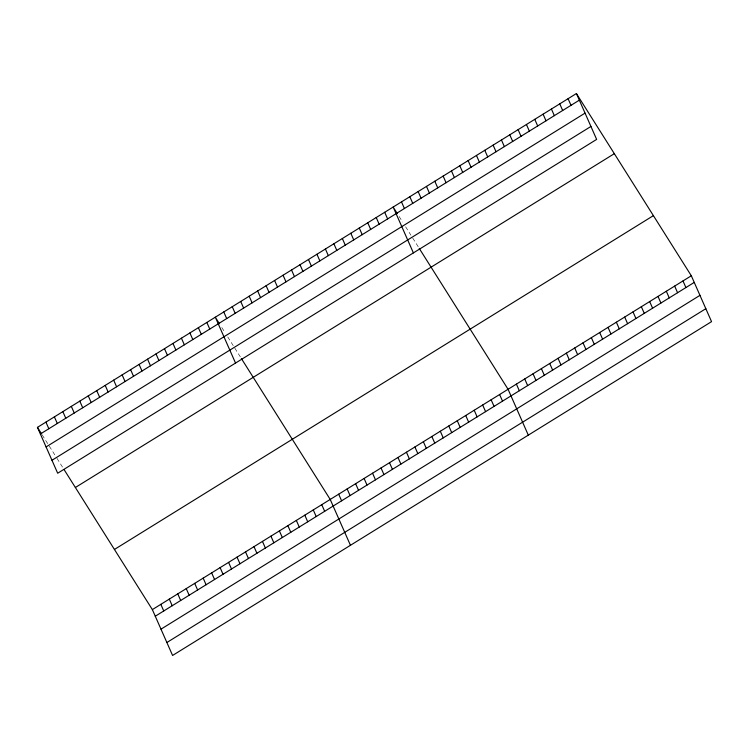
<?xml version="1.0" encoding="UTF-8"?>
<svg xmlns="http://www.w3.org/2000/svg" width="749" height="749" viewBox="0 0 749 749"><rect width="100%" height="100%" fill="white"/><g stroke="black" fill="none" stroke-linecap="round" stroke-linejoin="round"><path stroke-width="0.56" stroke-dasharray="3.75 2.81" d="M399.095 216.433L402.644 222.069M405.612 226.769L410.939 235.223M412.718 238.051L418.644 247.442M221.826 327.538L224.784 332.238M227.752 336.928L234.268 347.264M234.858 348.21L240.785 357.601M42.187 434.879L48.704 445.215M49.303 446.151L56.409 457.433M56.999 458.369L62.925 467.769"/><path stroke-width="1.12" d="M576.412 93.541L596.644 139.398L57.682 473.228L37.45 427.361L576.412 93.541L691.318 275.772L711.55 321.639L172.588 655.459L152.356 609.602L64.114 469.642M40.371 433.989L579.333 100.169M46.082 446.938L585.044 113.118M51.971 460.279L590.933 126.45M75.368 487.496L614.33 153.676M114.438 549.457L653.4 215.637M152.356 609.602L691.318 275.772M155.277 616.221L694.248 282.401M160.988 629.169L699.959 295.349M166.877 642.511L705.839 308.691M397.316 213.615L393.169 207.042L413.392 252.9M419.234 248.387L508.075 389.274L528.307 435.141M219.457 323.774L215.309 317.202L235.532 363.059M241.375 358.546L330.215 499.433L350.448 545.3M37.45 427.361L41.598 433.933M682.994 280.941L685.915 287.56M674.662 286.099L677.583 292.719M666.329 291.258L669.26 297.877M658.006 296.417L660.927 303.036M568.079 98.699L571.01 105.328M649.673 301.575L652.594 308.195M559.756 103.858L562.677 110.487M641.35 306.734L644.271 313.354M551.423 109.017L554.344 115.646M633.017 311.893L635.938 318.512M543.1 114.176L546.021 120.804M624.685 317.052L627.606 323.68M534.767 119.334L537.688 125.963M616.361 322.21L619.283 328.839M526.435 124.493L529.356 131.122M608.029 327.369L610.95 333.998M518.111 129.652L521.032 136.281M599.696 332.528L602.617 339.157M509.779 134.811L512.7 141.439M591.373 337.687L594.294 344.315M501.446 139.969L504.367 146.598M583.04 342.845L585.961 349.474M493.123 145.128L496.044 151.757M574.708 348.004L577.629 354.633M484.79 150.287L487.711 156.916M566.384 353.163L569.306 359.792M476.458 155.446L479.379 162.074M558.052 358.322L560.973 364.95M468.134 160.604L471.055 167.233M549.719 363.48L552.64 370.109M459.802 165.763L462.723 172.392M541.396 368.639L544.317 375.268M451.469 170.922L454.39 177.55M533.063 373.798L535.984 380.426M443.146 176.081L446.067 182.709M524.731 378.957L527.652 385.585M434.813 181.239L437.734 187.868M516.407 384.115L519.329 390.744M426.481 186.398L429.402 193.027M418.157 191.557L421.078 198.185M499.602 394.526L502.532 401.146M409.825 196.715L412.746 203.344M491.138 399.769L494.059 406.398M401.492 201.884L404.413 208.503M482.665 405.012L485.586 411.641M474.201 410.255L477.122 416.884M384.696 212.285L387.617 218.914M465.728 415.508L468.649 422.127M376.223 217.528L379.153 224.157M457.255 420.751L460.176 427.379M367.759 222.771L370.68 229.4M448.791 425.994L451.713 432.622M359.286 228.024L362.207 234.643M440.318 431.246L443.239 437.865M350.822 233.267L353.743 239.895M431.845 436.489L434.776 443.118M342.349 238.51L345.27 245.138M423.382 441.732L426.303 448.361M333.876 243.762L336.807 250.381M414.909 446.975L417.83 453.604M325.412 249.005L328.334 255.634M406.445 452.227L409.366 458.856M316.939 254.248L319.86 260.877M397.972 457.47L400.893 464.099M308.476 259.491L311.397 266.12M389.499 462.713L392.429 469.342M300.003 264.743L302.924 271.372M381.035 467.966L383.956 474.585M291.53 269.986L294.451 276.615M372.562 473.209L375.483 479.837M283.066 275.229L285.987 281.858M364.098 478.452L367.019 485.08M274.593 280.482L277.514 287.101M355.625 483.704L358.546 490.323M266.12 285.725L269.05 292.353M347.152 488.947L350.083 495.576M257.656 290.968L260.577 297.596M338.688 494.19L341.61 500.819M249.183 296.22L252.104 302.839M240.719 301.463L243.64 308.092M321.752 504.686L324.673 511.305M232.246 306.706L235.167 313.335M313.279 509.929L316.2 516.557M223.773 311.949L226.704 318.578M304.806 515.172L307.727 521.8M296.342 520.424L299.263 527.043M206.836 322.445L209.757 329.073M287.869 525.667L290.79 532.296M198.373 327.688L201.294 334.316M279.396 530.91L282.326 537.539M189.9 332.94L192.821 339.559M270.932 536.153L273.853 542.782M181.427 338.183L184.357 344.812M262.459 541.405L265.38 548.034M172.963 343.426L175.884 350.055M253.995 546.648L256.916 553.277M164.49 348.669L167.411 355.298M245.522 551.891L248.443 558.52M156.026 353.921L158.947 360.55M237.049 557.144L239.98 563.763M147.553 359.164L150.474 365.793M228.585 562.387L231.507 569.015M139.08 364.407L142.001 371.036M220.112 567.63L223.033 574.258M130.616 369.66L133.537 376.279M211.649 572.882L214.57 579.501M122.143 374.903L125.064 381.531M203.176 578.125L206.097 584.754M113.67 380.146L116.601 386.774M194.703 583.368L197.633 589.997M105.206 385.398L108.128 392.017M186.239 588.611L189.16 595.24M96.733 390.641L99.654 397.27M177.766 593.863L180.687 600.483M88.27 395.884L91.191 402.513M169.302 599.106L172.223 605.735M79.797 401.127L82.718 407.756M160.829 604.349L163.75 610.978M71.324 406.379L74.254 412.999M62.86 411.622L65.781 418.251M54.387 416.865L57.308 423.494M45.923 422.118L48.844 428.737"/></g></svg>
